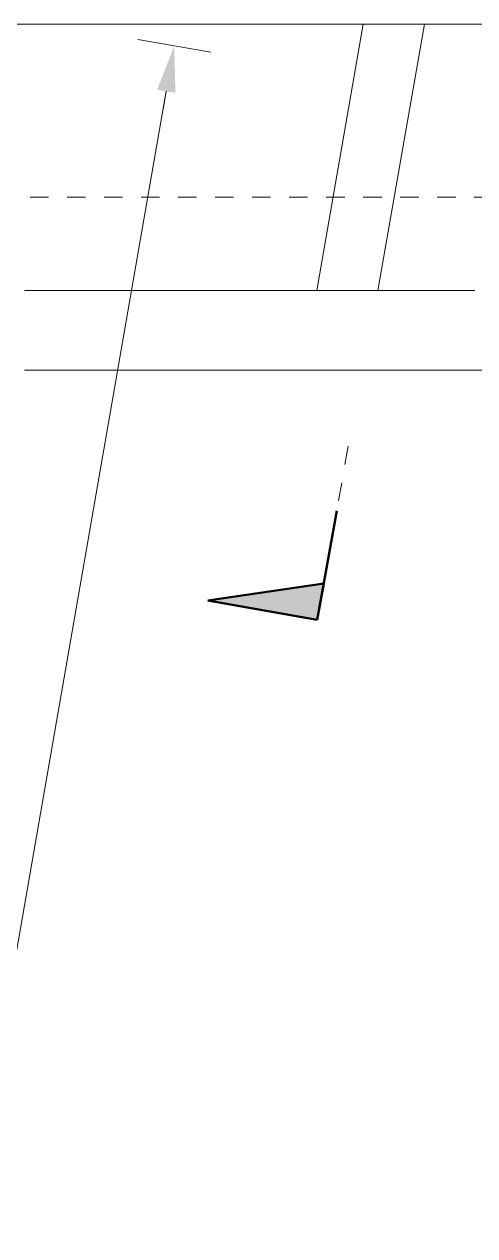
# Model space of a CAD drawing. Header units: metres. Extents: x -1150 to -1098, y 3 to 550.
# Drawn here: x -1119.25 to -1116.82, y 539.5 to 546.05 of the extents above; entities that cross this region are included whole.
import ezdxf

# ---------------------------------------------------------------- set-up
doc = ezdxf.new("R2010")
doc.units = ezdxf.units.M
doc.linetypes.add('Dot_Section Line', pattern=[0.02, 0, -0.02])
doc.linetypes.add('JacobsGridLine', pattern=[0.0145, 0.01, -0.001, 0.0025, -0.001])
for name, color, linetype, lineweight in [('A-ANNO-NOTE', 7, 'Continuous', 9), ('A-DETL-GENF', 7, 'Continuous', 9), ('A-FLOR', 7, 'Continuous', 50), ('S-BEAM', 7, 'Continuous', 50), ('S-GRID', 7, 'Continuous', 9)]:
    doc.layers.add(name, color=color, linetype=linetype, lineweight=lineweight)
doc.layers.add('G-ANNO-SYMB', color=7, linetype='Continuous', lineweight=35, true_color=0x0080ff)

# ---------------------------------------------------------------- blocks, each defined once
blk = doc.blocks.new('T2DExtentArrowReinf_v1 - Extent-7449611-DRG-2873131 - DECK REINFORCEMENT PLAN')
at = {"layer": 'A-DETL-GENF'}
for p, q in [((0, 0.01), (0, -0.01)), ((0.25, 0), (38.43, 0))]:
    blk.add_line(p, q, dxfattribs=at)
blk = doc.blocks.new('Section - sectionTail-4870194-DRG-2873131 - DECK REINFORCEMENT PLAN')
at = {"layer": 'G-ANNO-SYMB', "lineweight": 9}
blk.add_hatch(color=7, dxfattribs=at).paths.add_polyline_path([(-0.006, 0.006), (-0.004, 0), (-0.006, 0)])
at = {"layer": 'G-ANNO-SYMB', "color": 7, "lineweight": 50}
for p, q in [((-0.006, 0.006), (-0.006, 0)), ((-0.004, 0), (-0.006, 0.006)), ((-0.006, 0), (-0.004, 0)), ((-0.006, 0), (0, 0))]:
    blk.add_line(p, q, dxfattribs=at)

msp = doc.modelspace()

# ---------------------------------------------------------------- hatches: boundary and pattern name
at = {"layer": 'A-ANNO-NOTE', "lineweight": 5}
msp.add_hatch(color=256, dxfattribs=at).paths.add_polyline_path([(-1118.4379, 545.6823), (-1118.4443, 545.9372), (-1118.5364, 545.6995)])

# ---------------------------------------------------------------- linework, layer by layer
at = {"layer": 'A-ANNO-NOTE'}
for p, q in [((-1118.2472, 545.9029), (-1118.6413, 545.9715)), ((-1118.4872, 545.6909), (-1118.5044, 545.5924))]:
    msp.add_line(p, q, dxfattribs=at)
at = {"layer": 'A-FLOR', "lineweight": 13}
msp.add_line((-1135.8197, 546.0535), (-1105.0437, 546.0535), dxfattribs=at)
at = {"layer": 'G-ANNO-SYMB', "color": 7, "linetype": 'Dot_Section Line', "lineweight": 9, "true_color": 0xffffff}
msp.add_line((-1117.5041, 543.7716), (-1117.5663, 543.4231), dxfattribs=at)
at = {"layer": 'S-BEAM', "lineweight": 13}
for p, q in [((-1119.2541, 546.0536), (-1119.2541, 546.0536)), ((-1119.2541, 546.0536), (-1116.8203, 546.0536)), ((-1117.4225, 546.0536), (-1117.6734, 544.6136)), ((-1117.3435, 544.6136), (-1117.0926, 546.0536)), ((-1116.8203, 544.6136), (-1119.2541, 544.6136)), ((-1119.2541, 544.1836), (-1116.8213, 544.1836)), ((-1116.8213, 544.1836), (-1116.8203, 544.1836)), ((-1116.8203, 544.1836), (-1106.8852, 544.1836)), ((-1116.8203, 544.1836), (-1116.8203, 544.1836))]:
    msp.add_line(p, q, dxfattribs=at)
at = {"layer": 'S-GRID', "linetype": 'JacobsGridLine', "lineweight": 18}
msp.add_line((-1138.4233, 545.1185), (-1103.0234, 545.1185), dxfattribs=at)

# ---------------------------------------------------------------- block references
at = {"layer": 'A-DETL-GENF', "rotation": 260.1169774653487}
msp.add_blockref('T2DExtentArrowReinf_v1 - Extent-7449611-DRG-2873131 - DECK REINFORCEMENT PLAN', (-1118.4443, 545.9372), dxfattribs=at)
at = {"layer": 'G-ANNO-SYMB', "color": 7, "lineweight": 50, "xscale": 99.99999999999996, "yscale": 99.99999999999996, "zscale": 99.99999999999996, "rotation": 79.89304123079718}
msp.add_blockref('Section - sectionTail-4870194-DRG-2873131 - DECK REINFORCEMENT PLAN', (-1117.5663, 543.4231), dxfattribs=at)

doc.saveas('drawing.dxf')
